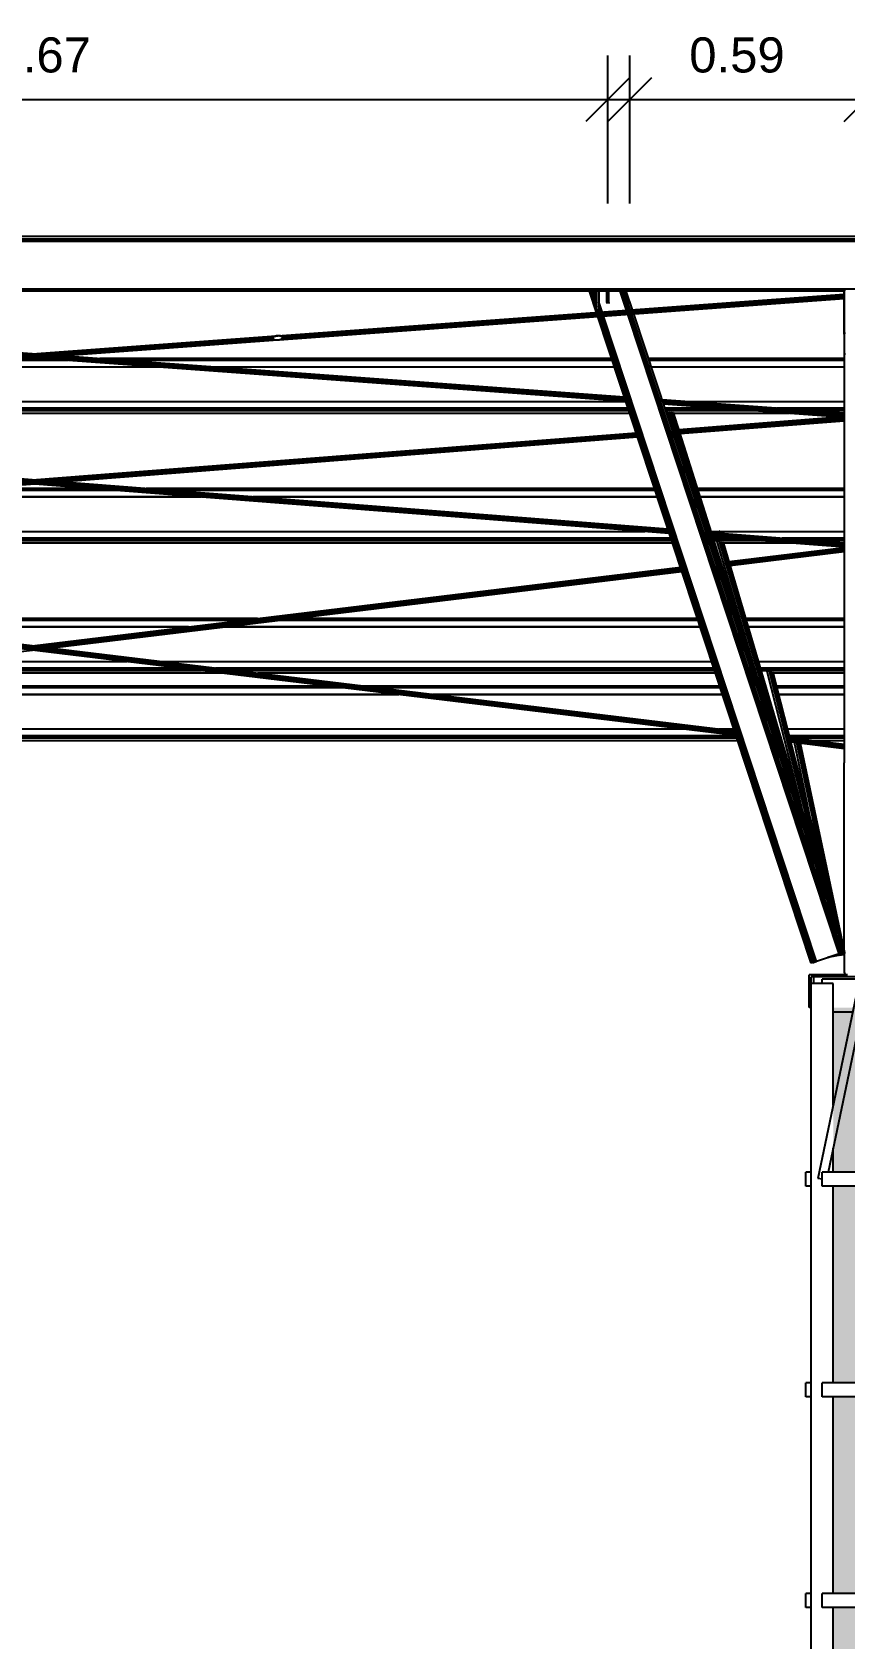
# Model space of a CAD drawing. Header units: millimetres. Extents: x 357 to 945, y 547 to 720.
# Drawn here: x 703.527 to 705.379, y 644.764 to 648.425 of the extents above; entities that cross this region are included whole.
import ezdxf

# ---------------------------------------------------------------- set-up
doc = ezdxf.new("R2010")
doc.units = ezdxf.units.MM
doc.header["$PDMODE"] = 34
doc.layers.add('ANC_COTAS', color=7, linetype='Continuous', lineweight=9)
doc.layers.add('LCL - COTAS', color=30, linetype='Continuous')
doc.layers.add('PLANTA-VIS', color=7, linetype='Continuous')
doc.styles.add('Arial', font='arial.ttf')
doc.dimstyles.new('1-100', dxfattribs={"dimscale": 2, "dimtxt": 0.04, "dimasz": 0.05, "dimexe": 0.05, "dimexo": 0.1, "dimgap": 0.03, "dimtad": 1, "dimzin": 1, "dimdsep": 46, "dimtxsty": 'Arial', "dimblk": 'OBLIQUE', "dimcen": 0, "dimclrd": 256, "dimclre": 256, "dimclrt": 256, "dimadec": 0, "dimazin": 0, "dimtfac": 1, "dimtofl": 0, "dimtmove": 2, "dimatfit": 3, "dimldrblk": 'OBLIQUE', "dimfxl": 0.04, "dimtolj": 1, "dimtzin": 1, "dimarcsym": 0})

# ---------------------------------------------------------------- blocks, each defined once
blk = doc.blocks.new('_OBLIQUE')
at = {"color": 0, "linetype": 'ByBlock', "lineweight": -2}
blk.add_line((-0.5, -0.5), (0.5, 0.5), dxfattribs=at)
blk = doc.blocks.new('*D199')
at = {"layer": 'Defpoints', "color": 0, "transparency": 16777216}
for p in [(704.8886, 648.2721), (702.2156, 647.8351), (704.8886, 647.8351)]:
    blk.add_point(p, dxfattribs=at)
at = {"layer": 'LCL - COTAS', "lineweight": -2, "transparency": 16777216}
for p, q in [((702.2156, 648.0351), (702.2156, 648.3721)), ((704.8886, 648.0351), (704.8886, 648.3721)), ((702.2156, 648.2721), (704.8886, 648.2721))]:
    blk.add_line(p, q, dxfattribs=at)
at = {"layer": 'LCL - COTAS', "lineweight": -2, "transparency": 16777216, "xscale": 0.1, "yscale": 0.1, "zscale": 0.1, "rotation": 180}
blk.add_blockref('_OBLIQUE', (702.2156, 648.2721), dxfattribs=at)
at = {"layer": 'LCL - COTAS', "lineweight": -2, "transparency": 16777216, "xscale": 0.1, "yscale": 0.1, "zscale": 0.1}
blk.add_blockref('_OBLIQUE', (704.8886, 648.2721), dxfattribs=at)
at = {"layer": 'LCL - COTAS', "transparency": 16777216, "insert": (703.5521, 648.3729), "char_height": 0.08, "attachment_point": 5, "style": 'Arial'}
blk.add_mtext('\\A1;2.67', dxfattribs=at)
blk = doc.blocks.new('*D200')
at = {"layer": 'Defpoints', "color": 0, "transparency": 16777216}
for p in [(705.4271, 648.2721), (704.8386, 647.8351), (705.4271, 647.7428)]:
    blk.add_point(p, dxfattribs=at)
at = {"layer": 'LCL - COTAS', "lineweight": -2, "transparency": 16777216}
for p, q in [((704.8386, 648.0351), (704.8386, 648.3721)), ((705.4271, 647.9428), (705.4271, 648.3721)), ((704.8386, 648.2721), (705.4271, 648.2721))]:
    blk.add_line(p, q, dxfattribs=at)
at = {"layer": 'LCL - COTAS', "lineweight": -2, "transparency": 16777216, "xscale": 0.1, "yscale": 0.1, "zscale": 0.1, "rotation": 180}
blk.add_blockref('_OBLIQUE', (704.8386, 648.2721), dxfattribs=at)
at = {"layer": 'LCL - COTAS', "lineweight": -2, "transparency": 16777216, "xscale": 0.1, "yscale": 0.1, "zscale": 0.1}
blk.add_blockref('_OBLIQUE', (705.4271, 648.2721), dxfattribs=at)
at = {"layer": 'LCL - COTAS', "transparency": 16777216, "insert": (705.1328, 648.3729), "char_height": 0.08, "attachment_point": 5, "style": 'Arial'}
blk.add_mtext('\\A1;0.59', dxfattribs=at)
blk = doc.blocks.new('*D197')
at = {"layer": 'Defpoints', "color": 0, "transparency": 16777216}
for p in [(706.0156, 648.2721), (706.0156, 647.8351), (705.4271, 647.7428)]:
    blk.add_point(p, dxfattribs=at)
at = {"layer": 'LCL - COTAS', "lineweight": -2, "transparency": 16777216}
for p, q in [((705.4271, 647.9428), (705.4271, 648.3721)), ((706.0156, 648.0351), (706.0156, 648.3721)), ((705.4271, 648.2721), (706.0156, 648.2721))]:
    blk.add_line(p, q, dxfattribs=at)
at = {"layer": 'LCL - COTAS', "lineweight": -2, "transparency": 16777216, "xscale": 0.1, "yscale": 0.1, "zscale": 0.1, "rotation": 180}
blk.add_blockref('_OBLIQUE', (705.4271, 648.2721), dxfattribs=at)
at = {"layer": 'LCL - COTAS', "lineweight": -2, "transparency": 16777216, "xscale": 0.1, "yscale": 0.1, "zscale": 0.1}
blk.add_blockref('_OBLIQUE', (706.0156, 648.2721), dxfattribs=at)
at = {"layer": 'LCL - COTAS', "transparency": 16777216, "insert": (705.7214, 648.3729), "char_height": 0.08, "attachment_point": 5, "style": 'Arial'}
blk.add_mtext('\\A1;0.59', dxfattribs=at)

msp = doc.modelspace()

# ---------------------------------------------------------------- hatches: boundary and pattern name
at = {"layer": 'ANC_COTAS'}
h = msp.add_hatch(dxfattribs=at)
h.set_pattern_fill('AR-CONC', color=256, scale=0.0005)
h.set_pattern_definition([(50, (19.07947, -11.3066), (0.0910923345, -0.007969543), [0.009525, -0.104775]), (355, (19.07947, -11.3066), (-0.017621711, 0.095528423), [0.00762, -0.083820292]), (100.451445, (19.08706, -11.30726), (0.0734706235, 0.087558876), [0.008095004, -0.089045122]), (46.1842, (19.07947, -11.2812), (0.13553952, -0.021021164), [0.0142875, -0.1571625]), (96.635558, (19.09076, -11.28295), (0.118702067, 0.123713062), [0.012142512, -0.133567804]), (351.184151, (19.07947, -11.2812), (0.118702067, 0.123713062), [0.011429984, -0.125729866]), (21, (19.09217, -11.28755), (0.0758071956, -0.051132599), [0.009525, -0.104775]), (326, (19.09217, -11.28755), (0.030901014, 0.092093983), [0.00762, -0.08382]), (71.451445, (19.09849, -11.29181), (0.10670821, 0.0409613844), [0.008095004, -0.089044969]), (37.5, (19.07947, -11.3066), (0.0015443016, 0.0422775194), [0, -0.082804, 0, -0.08509, 0, -0.0841375]), (7.5, (19.07947, -11.3066), (0.0334098313, 0.0500902874), [0, -0.048514, 0, -0.080899, 0, -0.0320675]), (327.5, (19.051148, -11.3066), (0.0677952976, -0.002864372), [0, -0.03175, 0, -0.09906, 0, -0.131445]), (317.5, (19.03845, -11.3066), (0.0740645907, 0.0127132455), [0, -0.041275, 0, -0.065786, 0, -0.093345])])
h.paths.add_polyline_path([(705.5021, 643.87517), (705.3521, 643.87517), (705.3521, 643.61715), (705.5021, 643.61715)])
h.paths.add_polyline_path([(705.5021, 644.35517), (705.3521, 644.35517), (705.3521, 643.90692), (705.5021, 643.90692)])
h.paths.add_polyline_path([(705.5021, 644.83517), (705.3521, 644.83517), (705.3521, 644.38692), (705.5021, 644.38692)])
h.paths.add_polyline_path([(705.5021, 645.31517), (705.3521, 645.31517), (705.3521, 644.86692), (705.5021, 644.86692)])
h.paths.add_polyline_path([(705.5021, 645.79517), (705.3521, 645.79517), (705.3521, 645.34692), (705.5021, 645.34692)])
h.paths.add_polyline_path([(705.5021, 646.20214), (705.3521, 646.20214), (705.3521, 645.82692), (705.5021, 645.82692)])
h.paths.add_polyline_path([(705.45761, 645.91802), (705.47722, 645.86467), (705.45949, 645.9413), (705.4532, 645.95388)], flags=16)

# ---------------------------------------------------------------- linework, layer by layer
at = {"layer": 'PLANTA-VIS', "extrusion": (0, 1, 0)}
for p, q in [((706.5271, 647.95968), (701.6271, 647.95968)), ((706.5271, 647.95372), (701.6271, 647.95372)), ((706.5271, 647.95306), (701.6271, 647.95306)), ((706.5271, 647.95175), (701.6271, 647.95175)), ((706.5271, 647.94998), (701.6271, 647.94998)), ((706.5271, 647.94803), (701.6271, 647.94803)), ((706.5271, 647.83926), (701.6271, 647.83926)), ((705.38025, 647.83742), (701.67394, 647.83742)), ((705.3784, 647.83598), (701.6758, 647.83598)), ((705.37767, 647.83515), (701.67652, 647.83515)), ((705.37751, 647.83506), (701.67668, 647.83506)), ((704.81239, 647.78671), (704.79644, 647.83506)), ((704.8131, 647.80051), (704.8017, 647.83506)), ((704.8131, 647.80246), (704.80235, 647.83506)), ((704.8131, 647.80798), (704.80417, 647.83506)), ((704.8131, 647.81627), (704.8069, 647.83506)), ((704.8131, 647.82605), (704.81013, 647.83506)), ((704.8131, 647.83506), (704.8131, 647.79139)), ((704.8181, 647.83506), (704.8181, 647.79139)), ((704.8361, 647.80919), (704.8361, 647.83506)), ((704.8411, 647.80919), (704.8411, 647.83506)), ((704.88128, 647.79176), (704.86699, 647.83506)), ((704.88442, 647.79199), (704.87021, 647.83506)), ((704.88709, 647.79219), (704.87295, 647.83506)), ((704.88888, 647.79232), (704.87478, 647.83506)), ((704.8895, 647.79236), (704.87541, 647.83506)), ((704.89464, 647.79274), (704.88068, 647.83506)), ((705.3771, 647.73672), (705.3771, 647.83506)), ((705.37755, 647.73904), (705.37755, 647.8351)), ((704.08566, 647.73346), (705.3771, 647.82809)), ((704.08702, 647.73354), (705.3771, 647.82807)), ((704.08702, 647.72402), (705.3771, 647.81855)), ((704.08837, 647.73355), (705.3771, 647.82798)), ((704.08837, 647.72417), (705.3771, 647.8186)), ((704.08969, 647.73348), (705.3771, 647.82781)), ((704.08969, 647.7244), (705.3771, 647.81873)), ((704.09096, 647.73333), (705.3771, 647.82757)), ((704.09096, 647.72469), (705.3771, 647.81894)), ((704.09215, 647.73311), (705.3771, 647.82727)), ((704.09215, 647.72505), (705.3771, 647.81921)), ((704.09325, 647.73283), (705.3771, 647.8269)), ((704.09325, 647.72547), (705.3771, 647.81955)), ((704.09425, 647.73247), (705.3771, 647.82648)), ((704.09425, 647.72594), (705.3771, 647.81994)), ((704.09512, 647.73206), (705.3771, 647.826)), ((704.09512, 647.72645), (705.3771, 647.82039)), ((704.09585, 647.7316), (705.3771, 647.82549)), ((704.09585, 647.727), (705.3771, 647.82089)), ((704.09643, 647.73109), (705.3771, 647.82494)), ((704.09643, 647.72758), (705.3771, 647.82142)), ((704.09685, 647.73055), (705.3771, 647.82436)), ((704.09685, 647.72817), (705.3771, 647.82199)), ((704.0971, 647.72997), (705.3771, 647.82377)), ((704.0971, 647.72878), (705.3771, 647.82257)), ((704.09719, 647.72938), (705.3771, 647.82317)), ((704.82576, 647.78769), (704.8181, 647.8109)), ((704.82261, 647.78746), (704.8181, 647.80112)), ((704.8411, 647.80919), (704.8361, 647.80919)), ((704.8361, 647.80919), (704.8361, 647.80724)), ((704.8411, 647.80919), (704.8411, 647.80724)), ((704.8181, 647.79139), (704.8131, 647.79139)), ((705.30181, 646.30351), (704.81547, 647.77739)), ((704.81753, 647.78709), (704.81611, 647.79139)), ((704.81816, 647.78714), (704.81676, 647.79139)), ((704.81994, 647.78727), (704.8181, 647.79282)), ((705.30656, 646.30507), (704.82061, 647.77777)), ((705.30714, 646.30526), (704.82123, 647.77782)), ((705.30878, 646.30581), (704.82301, 647.77795)), ((705.31125, 646.30662), (704.82568, 647.77814)), ((705.31416, 646.30758), (704.82884, 647.77837)), ((705.36544, 646.3245), (704.88436, 647.78244)), ((705.36834, 646.32546), (704.8875, 647.78267)), ((705.37081, 646.32627), (704.89017, 647.78287)), ((705.37246, 646.32682), (704.89196, 647.783)), ((705.37303, 646.32701), (704.89258, 647.78304)), ((705.37778, 646.32857), (704.89772, 647.78342)), ((702.17492, 647.58402), (704.0843, 647.72393)), ((703.5271, 647.69253), (702.96855, 647.73346)), ((703.5271, 647.69248), (702.96991, 647.73331)), ((704.87927, 647.58402), (702.96991, 647.72393)), ((703.5271, 647.69235), (702.97123, 647.73308)), ((703.5271, 647.68327), (702.97123, 647.724)), ((703.5271, 647.69214), (702.97249, 647.73278)), ((703.5271, 647.68351), (702.97249, 647.72415)), ((703.5271, 647.69187), (702.97369, 647.73242)), ((703.5271, 647.68381), (702.97369, 647.72436)), ((703.5271, 647.69154), (702.97479, 647.73201)), ((703.5271, 647.68418), (702.97479, 647.72465)), ((703.5271, 647.69114), (702.97578, 647.73154)), ((703.5271, 647.6846), (702.97578, 647.725)), ((703.5271, 647.69069), (702.97665, 647.73102)), ((703.5271, 647.68508), (702.97665, 647.72541)), ((703.5271, 647.69019), (702.97738, 647.73048)), ((703.5271, 647.68559), (702.97738, 647.72588)), ((703.5271, 647.68966), (702.97796, 647.7299)), ((703.5271, 647.68615), (702.97796, 647.72638)), ((703.5271, 647.6891), (702.97838, 647.7293)), ((703.5271, 647.68672), (702.97838, 647.72693)), ((703.5271, 647.68851), (702.97864, 647.7287)), ((703.5271, 647.68731), (702.97864, 647.7275)), ((703.5271, 647.68791), (702.97872, 647.7281)), ((703.5271, 647.69253), (704.08566, 647.73346)), ((703.5271, 647.69248), (704.0843, 647.73331)), ((703.5271, 647.69235), (704.08298, 647.73308)), ((703.5271, 647.69214), (704.08172, 647.73278)), ((703.5271, 647.69187), (704.08052, 647.73242)), ((703.5271, 647.69154), (704.07942, 647.73201)), ((703.5271, 647.69114), (704.07843, 647.73154)), ((703.5271, 647.69069), (704.07756, 647.73102)), ((703.5271, 647.69019), (704.07683, 647.73048)), ((703.5271, 647.68966), (704.07625, 647.7299)), ((703.5271, 647.6891), (704.07583, 647.7293)), ((703.5271, 647.68851), (704.07557, 647.7287)), ((703.5271, 647.68791), (704.07549, 647.7281)), ((703.5271, 647.68731), (704.07557, 647.7275)), ((703.5271, 647.68672), (704.07583, 647.72693)), ((703.5271, 647.68615), (704.07625, 647.72638)), ((703.5271, 647.68559), (704.07683, 647.72588)), ((703.5271, 647.68508), (704.07756, 647.72541)), ((703.5271, 647.6846), (704.07843, 647.725)), ((703.5271, 647.68418), (704.07942, 647.72465)), ((703.5271, 647.68381), (704.08052, 647.72436)), ((703.5271, 647.68351), (704.08172, 647.72415)), ((703.5271, 647.68327), (704.08298, 647.724)), ((703.52783, 647.68306), (704.08566, 647.72393)), ((703.52918, 647.68314), (704.08702, 647.72402)), ((704.07557, 647.7287), (704.07549, 647.7281)), ((704.07549, 647.7281), (704.07557, 647.7275)), ((704.07583, 647.7293), (704.07557, 647.7287)), ((704.07557, 647.7275), (704.07583, 647.72693)), ((704.07625, 647.7299), (704.07583, 647.7293)), ((704.07583, 647.72693), (704.07625, 647.72638)), ((704.07683, 647.73048), (704.07625, 647.7299)), ((704.07625, 647.72638), (704.07683, 647.72588)), ((704.07756, 647.73102), (704.07683, 647.73048)), ((704.07683, 647.72588), (704.07756, 647.72541)), ((704.07843, 647.73154), (704.07756, 647.73102)), ((704.07756, 647.72541), (704.07843, 647.725)), ((704.07942, 647.73201), (704.07843, 647.73154)), ((704.07843, 647.725), (704.07942, 647.72465)), ((704.08052, 647.73242), (704.07942, 647.73201)), ((704.07942, 647.72465), (704.08052, 647.72436)), ((704.08172, 647.73278), (704.08052, 647.73242)), ((704.08052, 647.72436), (704.08172, 647.72415)), ((704.08298, 647.73308), (704.08172, 647.73278)), ((704.08172, 647.72415), (704.08298, 647.724)), ((704.0843, 647.73331), (704.08298, 647.73308)), ((704.08298, 647.724), (704.0843, 647.72393)), ((704.08566, 647.73346), (704.0843, 647.73331)), ((704.0843, 647.72393), (704.08566, 647.72393)), ((704.08702, 647.73354), (704.08566, 647.73346)), ((704.08566, 647.72393), (704.08702, 647.72402)), ((704.08837, 647.73355), (704.08702, 647.73354)), ((704.08702, 647.72402), (704.08837, 647.72417)), ((704.08969, 647.73348), (704.08837, 647.73355)), ((704.08837, 647.72417), (704.08969, 647.7244)), ((704.09096, 647.73333), (704.08969, 647.73348)), ((704.08969, 647.7244), (704.09096, 647.72469)), ((704.09215, 647.73311), (704.09096, 647.73333)), ((704.09096, 647.72469), (704.09215, 647.72505)), ((704.09325, 647.73283), (704.09215, 647.73311)), ((704.09215, 647.72505), (704.09325, 647.72547)), ((704.09425, 647.73247), (704.09325, 647.73283)), ((704.09325, 647.72547), (704.09425, 647.72594)), ((704.09512, 647.73206), (704.09425, 647.73247)), ((704.09425, 647.72594), (704.09512, 647.72645)), ((704.09585, 647.7316), (704.09512, 647.73206)), ((704.09512, 647.72645), (704.09585, 647.727)), ((704.09643, 647.73109), (704.09585, 647.7316)), ((704.09585, 647.727), (704.09643, 647.72758)), ((704.09685, 647.73055), (704.09643, 647.73109)), ((704.09643, 647.72758), (704.09685, 647.72817)), ((704.0971, 647.72997), (704.09685, 647.73055)), ((704.09685, 647.72817), (704.0971, 647.72878)), ((704.09719, 647.72938), (704.0971, 647.72997)), ((704.0971, 647.72878), (704.09719, 647.72938)), ((705.37755, 647.73904), (705.3771, 647.73672)), ((705.3771, 647.73672), (705.3771, 647.69222)), ((705.37885, 647.74101), (705.37755, 647.73904)), ((704.87745, 647.58956), (703.56479, 647.68575)), ((704.87725, 647.59016), (703.56878, 647.68604)), ((704.87706, 647.59074), (703.57263, 647.68632)), ((704.87688, 647.59129), (703.57628, 647.68659)), ((704.87671, 647.5918), (703.57966, 647.68684)), ((704.87656, 647.59226), (703.58273, 647.68706)), ((704.87642, 647.59266), (703.58543, 647.68726)), ((704.87631, 647.59301), (703.58773, 647.68743)), ((704.87622, 647.59329), (703.58959, 647.68757)), ((704.87615, 647.59349), (703.59097, 647.68767)), ((704.8761, 647.59363), (703.59186, 647.68773)), ((704.87608, 647.59368), (703.59224, 647.68776)), ((705.3771, 647.69222), (705.3801, 647.69222)), ((705.3771, 647.69222), (705.3771, 646.75994)), ((702.17488, 647.5839), (703.5271, 647.68299)), ((702.17489, 647.58392), (703.5271, 647.68301)), ((703.8159, 647.66183), (703.23831, 647.66183)), ((703.81085, 647.6622), (703.24336, 647.6622)), ((703.60846, 647.67703), (703.44575, 647.67703)), ((703.58335, 647.67887), (703.47086, 647.67887)), ((703.5637, 647.68031), (703.49051, 647.68031)), ((703.55237, 647.68114), (703.50184, 647.68114)), ((703.55114, 647.68123), (703.50306, 647.68123)), ((704.87931, 647.58392), (703.5271, 647.68301)), ((704.87931, 647.5839), (703.5271, 647.68299)), ((704.87922, 647.58419), (703.529, 647.68313)), ((704.87914, 647.58443), (703.53065, 647.68325)), ((704.87903, 647.58475), (703.53274, 647.6834)), ((704.87891, 647.58513), (703.53525, 647.68358)), ((704.87877, 647.58556), (703.53814, 647.6838)), ((704.87861, 647.58605), (703.54138, 647.68403)), ((704.87843, 647.58657), (703.5449, 647.68429)), ((704.87824, 647.58714), (703.54866, 647.68457)), ((704.87805, 647.58773), (703.55259, 647.68485)), ((704.87785, 647.58834), (703.55663, 647.68515)), ((704.87765, 647.58895), (703.56072, 647.68545)), ((704.8472, 647.68123), (703.68142, 647.68123)), ((704.84723, 647.68114), (703.68265, 647.68114)), ((704.8475, 647.68031), (703.69397, 647.68031)), ((704.84798, 647.67887), (703.71363, 647.67887)), ((704.84858, 647.67703), (703.73874, 647.67703)), ((704.85348, 647.6622), (703.94112, 647.6622)), ((704.8536, 647.66183), (703.94617, 647.66183)), ((705.3771, 647.68123), (704.93144, 647.68123)), ((705.3771, 647.68114), (704.93147, 647.68114)), ((705.3771, 647.68031), (704.93174, 647.68031)), ((705.3771, 647.67887), (704.93222, 647.67887)), ((705.3771, 647.67703), (704.93282, 647.67703)), ((705.3771, 647.6622), (704.93772, 647.6622)), ((705.3771, 647.66183), (704.93784, 647.66183)), ((704.87958, 647.58309), (702.17461, 647.58309)), ((705.3771, 647.55697), (704.96241, 647.58736)), ((705.3771, 647.55692), (704.96243, 647.5873)), ((705.3771, 647.55679), (704.96247, 647.58717)), ((705.3771, 647.55658), (704.96254, 647.58696)), ((705.3771, 647.55631), (704.96263, 647.58668)), ((705.3771, 647.55597), (704.96275, 647.58634)), ((705.3771, 647.55558), (704.96288, 647.58593)), ((705.3771, 647.55513), (704.96303, 647.58547)), ((705.3771, 647.55463), (704.9632, 647.58496)), ((705.3771, 647.5541), (704.96338, 647.58441)), ((705.3771, 647.55353), (704.96357, 647.58384)), ((705.3771, 647.55295), (704.96377, 647.58324)), ((705.3771, 647.55235), (704.96397, 647.58263)), ((705.3771, 647.55175), (704.96418, 647.58201)), ((705.3771, 647.55116), (704.96438, 647.5814)), ((705.3771, 647.55058), (704.96457, 647.58081)), ((705.3771, 647.55003), (704.96476, 647.58025)), ((705.3771, 647.54952), (704.96493, 647.57972)), ((705.3771, 647.54904), (704.96509, 647.57923)), ((705.3771, 647.54862), (704.96524, 647.5788)), ((705.3771, 647.54825), (704.96536, 647.57842)), ((705.3771, 647.54795), (704.96546, 647.57811)), ((705.3771, 647.54771), (704.96554, 647.57786)), ((705.3771, 647.54754), (704.9656, 647.57769)), ((705.3771, 647.54745), (704.96563, 647.5776)), ((705.3771, 647.54743), (704.96564, 647.57758)), ((705.3771, 647.58309), (705.02074, 647.58309)), ((704.88832, 647.55661), (702.16588, 647.55661)), ((704.88635, 647.56257), (702.16784, 647.56257)), ((704.88614, 647.56323), (702.16806, 647.56323)), ((704.8857, 647.56455), (702.1685, 647.56455)), ((704.88512, 647.56631), (702.16908, 647.56631)), ((704.88448, 647.56826), (702.16972, 647.56826)), ((705.09285, 647.56826), (704.96872, 647.56826)), ((705.11946, 647.56631), (704.96936, 647.56631)), ((705.14348, 647.56455), (704.96994, 647.56455)), ((705.16149, 647.56323), (704.97037, 647.56323)), ((705.1705, 647.56257), (704.97059, 647.56257)), ((705.03806, 647.35811), (704.97394, 647.56055)), ((705.16807, 646.96411), (704.9792, 647.5604)), ((705.27839, 646.62977), (704.98376, 647.55997)), ((705.35217, 646.4062), (704.98692, 647.55934)), ((705.37793, 646.32812), (704.98819, 647.55859)), ((705.25184, 647.55661), (704.98882, 647.55661)), ((705.0004, 647.52004), (705.36397, 647.54839)), ((705.00042, 647.51999), (705.36433, 647.54836)), ((705.00046, 647.51987), (705.36517, 647.5483)), ((705.00052, 647.51967), (705.3665, 647.5482)), ((705.0006, 647.51941), (705.36829, 647.54807)), ((705.00071, 647.51908), (705.3705, 647.54791)), ((705.00083, 647.5187), (705.37311, 647.54772)), ((705.00097, 647.51826), (705.37608, 647.5475)), ((705.00112, 647.51778), (705.3771, 647.54709)), ((705.00129, 647.51725), (705.3771, 647.54655)), ((705.00146, 647.5167), (705.3771, 647.54599)), ((705.00164, 647.51613), (705.3771, 647.54541)), ((705.00182, 647.51555), (705.3771, 647.54481)), ((705.00201, 647.51497), (705.3771, 647.54421)), ((705.00219, 647.51439), (705.3771, 647.54362)), ((705.00237, 647.51382), (705.3771, 647.54304)), ((705.00254, 647.51329), (705.3771, 647.54249)), ((705.0027, 647.51278), (705.3771, 647.54197)), ((705.00285, 647.51232), (705.3771, 647.54149)), ((705.00298, 647.5119), (705.3771, 647.54107)), ((705.0031, 647.51154), (705.3771, 647.5407)), ((705.00319, 647.51124), (705.3771, 647.54039)), ((705.00326, 647.51101), (705.3771, 647.54015)), ((705.00332, 647.51084), (705.3771, 647.53998)), ((705.00335, 647.51075), (705.3771, 647.53988)), ((705.00335, 647.51072), (705.3771, 647.53986)), ((705.3771, 647.56826), (705.22312, 647.56826)), ((705.3771, 647.56631), (705.24973, 647.56631)), ((705.3771, 647.56455), (705.27375, 647.56455)), ((705.3771, 647.56323), (705.29177, 647.56323)), ((705.3771, 647.56257), (705.30077, 647.56257)), ((702.07545, 647.28258), (704.90593, 647.50325)), ((704.97874, 647.28258), (702.14827, 647.50325)), ((703.5271, 647.39592), (702.14832, 647.50341)), ((703.5271, 647.39616), (702.1484, 647.50365)), ((703.5271, 647.39647), (702.1485, 647.50395)), ((703.5271, 647.39684), (702.14862, 647.50431)), ((703.5271, 647.39727), (702.14876, 647.50472)), ((703.5271, 647.39774), (702.14891, 647.50519)), ((703.5271, 647.39826), (702.14908, 647.50569)), ((703.5271, 647.39881), (702.14925, 647.50623)), ((703.5271, 647.39939), (702.14944, 647.50679)), ((703.5271, 647.39998), (702.14963, 647.50737)), ((703.5271, 647.40058), (702.14982, 647.50796)), ((703.5271, 647.40118), (702.15001, 647.50854)), ((703.5271, 647.40176), (702.1502, 647.50911)), ((703.5271, 647.40233), (702.15038, 647.50966)), ((703.5271, 647.40286), (702.15056, 647.51018)), ((703.5271, 647.40335), (702.15071, 647.51066)), ((703.5271, 647.4038), (702.15086, 647.5111)), ((703.5271, 647.4042), (702.15099, 647.51148)), ((703.5271, 647.40453), (702.15109, 647.51181)), ((703.5271, 647.4048), (702.15118, 647.51207)), ((703.5271, 647.405), (702.15124, 647.51227)), ((703.5271, 647.40513), (702.15129, 647.51239)), ((703.5271, 647.40519), (702.1513, 647.51244)), ((703.5271, 647.40519), (704.90289, 647.51244)), ((703.5271, 647.40513), (704.90291, 647.51239)), ((703.5271, 647.405), (704.90295, 647.51227)), ((703.5271, 647.4048), (704.90302, 647.51207)), ((703.5271, 647.40453), (704.9031, 647.51181)), ((703.5271, 647.4042), (704.90321, 647.51148)), ((703.5271, 647.4038), (704.90334, 647.51109)), ((703.5271, 647.40335), (704.90348, 647.51066)), ((703.5271, 647.40286), (704.90364, 647.51018)), ((703.5271, 647.40233), (704.90381, 647.50966)), ((703.5271, 647.40176), (704.90399, 647.50911)), ((703.5271, 647.40118), (704.90418, 647.50854)), ((703.5271, 647.40058), (704.90437, 647.50795)), ((703.5271, 647.39998), (704.90457, 647.50737)), ((703.5271, 647.39939), (704.90476, 647.50679)), ((703.5271, 647.39881), (704.90494, 647.50623)), ((703.5271, 647.39826), (704.90512, 647.50569)), ((703.5271, 647.39774), (704.90529, 647.50519)), ((703.5271, 647.39727), (704.90544, 647.50472)), ((703.5271, 647.39684), (704.90558, 647.50431)), ((703.5271, 647.39647), (704.9057, 647.50395)), ((703.5271, 647.39616), (704.9058, 647.50365)), ((703.5271, 647.39592), (704.90587, 647.50341)), ((703.52778, 647.39571), (704.90596, 647.50315)), ((703.52907, 647.39579), (704.90597, 647.50313)), ((702.07541, 647.28246), (703.5271, 647.39564)), ((702.07542, 647.28248), (703.5271, 647.39566)), ((704.97877, 647.28248), (703.5271, 647.39566)), ((704.97878, 647.28246), (703.5271, 647.39564)), ((704.97868, 647.28276), (703.52893, 647.39578)), ((704.9786, 647.283), (703.53049, 647.3959)), ((704.9785, 647.28332), (703.53247, 647.39605)), ((704.97837, 647.2837), (703.53484, 647.39624)), ((704.97823, 647.28414), (703.53757, 647.39645)), ((704.97807, 647.28463), (703.54062, 647.39669)), ((704.97789, 647.28516), (703.54394, 647.39695)), ((704.9777, 647.28572), (703.54748, 647.39722)), ((704.97751, 647.28631), (703.55118, 647.39751)), ((704.97731, 647.28692), (703.55498, 647.39781)), ((704.97711, 647.28754), (703.55883, 647.39811)), ((704.9769, 647.28815), (703.56266, 647.39841)), ((704.97671, 647.28875), (703.56641, 647.3987)), ((704.97651, 647.28933), (703.57002, 647.39898)), ((704.97633, 647.28988), (703.57344, 647.39925)), ((704.97617, 647.29039), (703.57662, 647.3995)), ((704.97601, 647.29085), (703.57949, 647.39972)), ((704.97588, 647.29125), (703.58202, 647.39992)), ((704.97577, 647.29159), (703.58417, 647.40008)), ((704.97568, 647.29187), (703.5859, 647.40022)), ((704.97561, 647.29208), (703.58719, 647.40032)), ((704.97556, 647.29221), (703.58801, 647.40038)), ((704.97555, 647.29226), (703.58836, 647.40041)), ((703.91268, 647.36558), (703.14153, 647.36558)), ((703.90794, 647.36595), (703.14627, 647.36595)), ((703.71771, 647.38078), (703.3365, 647.38078)), ((703.69411, 647.38262), (703.3601, 647.38262)), ((703.67564, 647.38406), (703.37857, 647.38406)), ((703.66499, 647.38489), (703.38922, 647.38489)), ((703.66384, 647.38498), (703.39037, 647.38498)), ((704.94495, 647.38498), (703.78634, 647.38498)), ((704.94498, 647.38489), (703.7875, 647.38489)), ((704.94526, 647.38406), (703.79814, 647.38406)), ((704.94573, 647.38262), (703.81661, 647.38262)), ((704.94634, 647.38078), (703.84021, 647.38078)), ((704.95123, 647.36595), (704.03044, 647.36595)), ((704.95136, 647.36558), (704.03519, 647.36558)), ((705.3771, 647.38498), (705.04318, 647.38498)), ((705.3771, 647.38489), (705.04321, 647.38489)), ((705.3771, 647.38406), (705.04347, 647.38406)), ((705.3771, 647.38262), (705.04393, 647.38262)), ((705.3771, 647.38078), (705.04451, 647.38078)), ((705.3771, 647.36595), (705.04921, 647.36595)), ((705.3771, 647.36558), (705.04933, 647.36558)), ((704.92268, 647.28684), (702.13153, 647.28684)), ((705.3771, 647.28684), (705.07427, 647.28684)), ((705.3771, 647.26096), (705.075, 647.28451)), ((705.3771, 647.2609), (705.07502, 647.28446)), ((705.3771, 647.26078), (705.07506, 647.28432)), ((705.3771, 647.26058), (705.07513, 647.28412)), ((705.3771, 647.26031), (705.07522, 647.28384)), ((705.3771, 647.25997), (705.07533, 647.2835)), ((705.3771, 647.25958), (705.07545, 647.28309)), ((705.08823, 647.28684), (705.09061, 647.28754)), ((705.08948, 647.2872), (705.09331, 647.28834)), ((705.09061, 647.28754), (705.09331, 647.28834)), ((705.09082, 647.28684), (705.09061, 647.28754)), ((705.09331, 647.28834), (705.09426, 647.28862)), ((705.09376, 647.28684), (705.09331, 647.28834)), ((705.09479, 647.28684), (705.09426, 647.28862)), ((704.98608, 647.26036), (702.06812, 647.26036)), ((704.98411, 647.26632), (702.07009, 647.26632)), ((704.98389, 647.26698), (702.0703, 647.26698)), ((704.98346, 647.2683), (702.07074, 647.2683)), ((704.98287, 647.27006), (702.07132, 647.27006)), ((704.98223, 647.27201), (702.07196, 647.27201)), ((705.3771, 647.25913), (705.0756, 647.28263)), ((705.3771, 647.25863), (705.07576, 647.28213)), ((705.3771, 647.2581), (705.07593, 647.28158)), ((705.3771, 647.25754), (705.07612, 647.281)), ((705.3771, 647.25695), (705.07631, 647.2804)), ((705.3771, 647.25635), (705.0765, 647.27979)), ((705.3771, 647.25576), (705.07669, 647.27918)), ((705.3771, 647.25516), (705.07689, 647.27857)), ((705.3771, 647.25459), (705.07707, 647.27798)), ((705.3771, 647.25403), (705.07725, 647.27741)), ((705.3771, 647.25352), (705.07742, 647.27688)), ((705.3771, 647.25304), (705.07758, 647.27639)), ((705.3771, 647.25261), (705.07771, 647.27595)), ((705.3771, 647.25224), (705.07783, 647.27558)), ((705.3771, 647.25194), (705.07793, 647.27526)), ((705.3771, 647.2517), (705.07801, 647.27501)), ((705.3771, 647.25153), (705.07807, 647.27484)), ((705.3771, 647.25143), (705.0781, 647.27474)), ((705.3771, 647.25141), (705.07811, 647.27472)), ((705.1129, 647.27201), (705.07897, 647.27201)), ((705.13792, 647.27006), (705.07958, 647.27006)), ((705.16049, 647.2683), (705.08014, 647.2683)), ((705.17742, 647.26698), (705.08056, 647.26698)), ((705.18589, 647.26632), (705.08077, 647.26632)), ((705.17736, 646.96137), (705.08789, 647.2643)), ((705.25414, 646.71895), (705.09312, 647.26415)), ((705.3193, 646.51323), (705.09765, 647.26372)), ((705.36277, 646.37599), (705.10077, 647.26309)), ((705.37816, 646.32737), (705.10202, 647.26234)), ((705.26234, 647.26036), (705.10261, 647.26036)), ((705.11477, 647.21917), (705.3771, 647.25101)), ((705.11478, 647.21914), (705.3771, 647.25098)), ((705.11481, 647.21904), (705.3771, 647.25088)), ((705.11486, 647.21887), (705.3771, 647.2507)), ((705.11493, 647.21863), (705.3771, 647.25045)), ((705.11502, 647.21832), (705.3771, 647.25013)), ((705.11513, 647.21796), (705.3771, 647.24976)), ((705.11526, 647.21754), (705.3771, 647.24932)), ((705.11539, 647.21707), (705.3771, 647.24884)), ((705.11554, 647.21657), (705.3771, 647.24832)), ((705.1157, 647.21603), (705.3771, 647.24776)), ((705.11587, 647.21547), (705.3771, 647.24718)), ((705.11604, 647.21489), (705.3771, 647.24658)), ((705.3771, 647.27201), (705.23541, 647.27201)), ((705.3771, 647.27006), (705.26042, 647.27006)), ((705.3771, 647.2683), (705.283, 647.2683)), ((705.3771, 647.26698), (705.29993, 647.26698)), ((705.3771, 647.26632), (705.30839, 647.26632)), ((705.11621, 647.21431), (705.3771, 647.24598)), ((705.11638, 647.21373), (705.3771, 647.24538)), ((705.11655, 647.21317), (705.3771, 647.24479)), ((705.11671, 647.21262), (705.3771, 647.24423)), ((705.11686, 647.21211), (705.3771, 647.2437)), ((705.117, 647.21163), (705.3771, 647.24321)), ((705.11713, 647.21121), (705.3771, 647.24276)), ((705.11724, 647.21083), (705.3771, 647.24237)), ((705.11733, 647.21051), (705.3771, 647.24204)), ((705.11741, 647.21026), (705.3771, 647.24178)), ((705.11746, 647.21007), (705.3771, 647.24159)), ((705.1175, 647.20995), (705.3771, 647.24146)), ((705.11751, 647.20991), (705.3771, 647.24142)), ((701.92356, 646.82227), (705.00713, 647.19656)), ((705.13063, 646.82227), (702.04707, 647.19656)), ((703.5271, 647.01703), (702.04711, 647.19667)), ((703.5271, 647.01722), (702.04717, 647.19686)), ((703.5271, 647.01749), (702.04725, 647.19711)), ((703.5271, 647.01782), (702.04736, 647.19743)), ((703.5271, 647.01821), (702.04748, 647.19781)), ((703.5271, 647.01865), (702.04762, 647.19823)), ((703.5271, 647.01914), (702.04778, 647.19871)), ((703.5271, 647.01967), (702.04795, 647.19922)), ((703.5271, 647.02024), (702.04812, 647.19976)), ((703.5271, 647.02082), (702.04831, 647.20032)), ((703.5271, 647.02142), (702.0485, 647.2009)), ((703.5271, 647.02202), (702.04869, 647.20148)), ((703.5271, 647.02262), (702.04888, 647.20205)), ((703.5271, 647.0232), (702.04907, 647.20261)), ((703.5271, 647.02376), (702.04924, 647.20314)), ((703.5271, 647.02428), (702.04941, 647.20365)), ((703.5271, 647.02477), (702.04956, 647.20411)), ((703.5271, 647.0252), (702.0497, 647.20453)), ((703.5271, 647.02558), (702.04982, 647.20489)), ((703.5271, 647.02589), (702.04992, 647.2052)), ((703.5271, 647.02614), (702.05, 647.20544)), ((703.5271, 647.02632), (702.05006, 647.20561)), ((703.5271, 647.02643), (702.05009, 647.20571)), ((703.5271, 647.02646), (702.0501, 647.20574)), ((703.5271, 647.02646), (705.0041, 647.20574)), ((703.5271, 647.02643), (705.00411, 647.20571)), ((703.5271, 647.02632), (705.00414, 647.20561)), ((703.5271, 647.02614), (705.0042, 647.20544)), ((703.5271, 647.02589), (705.00428, 647.2052)), ((703.5271, 647.02558), (705.00438, 647.20489)), ((703.5271, 647.0252), (705.0045, 647.20453)), ((703.5271, 647.02477), (705.00463, 647.20411)), ((703.5271, 647.02428), (705.00479, 647.20365)), ((703.5271, 647.02376), (705.00495, 647.20314)), ((703.5271, 647.0232), (705.00513, 647.20261)), ((703.5271, 647.02262), (705.00532, 647.20205)), ((703.5271, 647.02202), (705.0055, 647.20147)), ((703.5271, 647.02142), (705.0057, 647.2009)), ((703.5271, 647.02082), (705.00589, 647.20032)), ((703.5271, 647.02024), (705.00607, 647.19976)), ((703.5271, 647.01967), (705.00625, 647.19922)), ((703.5271, 647.01914), (705.00642, 647.1987)), ((703.5271, 647.01865), (705.00657, 647.19823)), ((703.5271, 647.01821), (705.00672, 647.1978)), ((703.5271, 647.01782), (705.00684, 647.19743)), ((703.5271, 647.01749), (705.00694, 647.19711)), ((703.5271, 647.01722), (705.00703, 647.19686)), ((703.5271, 647.01703), (705.00709, 647.19667)), ((703.52841, 647.01702), (705.00714, 647.19651)), ((704.0401, 647.08873), (703.01411, 647.08873)), ((704.03936, 647.08864), (703.01485, 647.08864)), ((704.03252, 647.08781), (703.02169, 647.08781)), ((704.02066, 647.08637), (703.03355, 647.08637)), ((704.0055, 647.08453), (703.04871, 647.08453)), ((703.88332, 647.0697), (703.17089, 647.0697)), ((703.88027, 647.06933), (703.17394, 647.06933)), ((705.04911, 647.06933), (703.95931, 647.06933)), ((705.04899, 647.0697), (703.96236, 647.0697)), ((705.0441, 647.08453), (704.08454, 647.08453)), ((705.04349, 647.08637), (704.0997, 647.08637)), ((705.04301, 647.08781), (704.11156, 647.08781)), ((705.04274, 647.08864), (704.1184, 647.08864)), ((705.04271, 647.08873), (704.11914, 647.08873)), ((705.3771, 647.08873), (705.1533, 647.08873)), ((705.3771, 647.08864), (705.15333, 647.08864)), ((705.3771, 647.08781), (705.15357, 647.08781)), ((705.3771, 647.08637), (705.154, 647.08637)), ((705.3771, 647.08453), (705.15454, 647.08453)), ((705.3771, 647.0697), (705.15892, 647.0697)), ((705.3771, 647.06933), (705.15903, 647.06933)), ((701.92355, 646.82222), (703.5271, 647.01686)), ((703.7436, 646.99059), (703.31061, 646.99059)), ((705.13065, 646.82222), (703.5271, 647.01686)), ((705.13059, 646.8224), (703.52762, 647.01697)), ((705.13053, 646.8226), (703.52859, 647.01704)), ((705.13043, 646.82287), (703.52967, 647.01718)), ((705.13032, 646.82322), (703.53103, 647.01734)), ((705.13019, 646.82362), (703.53264, 647.01753)), ((705.13003, 646.82408), (703.53447, 647.01776)), ((705.12987, 646.8246), (703.53649, 647.018)), ((705.12968, 646.82515), (703.53868, 647.01827)), ((705.12949, 646.82574), (703.541, 647.01855)), ((705.12929, 646.82635), (703.54342, 647.01884)), ((705.12908, 646.82697), (703.54588, 647.01914)), ((705.12887, 646.8276), (703.54836, 647.01944)), ((705.12867, 646.82822), (703.55082, 647.01974)), ((705.12847, 646.82883), (703.55322, 647.02003)), ((705.12828, 646.82941), (703.55551, 647.02031)), ((705.1281, 646.82995), (703.55767, 647.02057)), ((705.12793, 646.83046), (703.55966, 647.02081)), ((705.12778, 646.83091), (703.56145, 647.02103)), ((705.12765, 646.8313), (703.563, 647.02122)), ((705.12754, 646.83163), (703.56431, 647.02138)), ((705.12746, 646.83189), (703.56533, 647.0215)), ((705.1274, 646.83208), (703.56607, 647.02159)), ((705.12736, 646.83219), (703.5665, 647.02165)), ((705.12735, 646.83222), (703.56663, 647.02166)), ((705.07509, 646.99059), (703.82264, 646.99059)), ((705.3771, 646.99059), (705.18228, 646.99059)), ((705.20775, 646.99059), (705.2081, 646.99068)), ((705.20775, 646.99059), (705.2081, 646.99068)), ((705.2081, 646.99068), (705.20906, 646.99092)), ((705.20813, 646.99059), (705.2081, 646.99068)), ((705.20915, 646.99059), (705.20906, 646.99092)), ((703.96175, 646.96411), (703.09246, 646.96411)), ((703.91265, 646.97007), (703.14156, 646.97007)), ((703.90721, 646.97073), (703.147, 646.97073)), ((703.89634, 646.97205), (703.15787, 646.97205)), ((703.88184, 646.97381), (703.17237, 646.97381)), ((703.86577, 646.97576), (703.18844, 646.97576)), ((705.07999, 646.97576), (703.94481, 646.97576)), ((705.08063, 646.97381), (703.96088, 646.97381)), ((705.08121, 646.97205), (703.97538, 646.97205)), ((705.08165, 646.97073), (703.98625, 646.97073)), ((705.08186, 646.97007), (703.99169, 646.97007)), ((705.08383, 646.96411), (704.04079, 646.96411)), ((705.3771, 646.97576), (705.18666, 646.97576)), ((705.3771, 646.97381), (705.18724, 646.97381)), ((705.3771, 646.97205), (705.18776, 646.97205)), ((705.3771, 646.97073), (705.18815, 646.97073)), ((705.3771, 646.97007), (705.18834, 646.97007)), ((705.28043, 646.65828), (705.20147, 646.96805)), ((705.31791, 646.53139), (705.20665, 646.9679)), ((705.3497, 646.42374), (705.21111, 646.96747)), ((705.37093, 646.35185), (705.21418, 646.96684)), ((705.37825, 646.32715), (705.21539, 646.96609)), ((705.3771, 646.96411), (705.2159, 646.96411)), ((704.23741, 646.93065), (702.8168, 646.93065)), ((704.22233, 646.93248), (702.83188, 646.93248)), ((704.21039, 646.93393), (702.84382, 646.93393)), ((704.20355, 646.93476), (702.85066, 646.93476)), ((704.20281, 646.93485), (702.8514, 646.93485)), ((705.09349, 646.93485), (704.28185, 646.93485)), ((705.09352, 646.93476), (704.28259, 646.93476)), ((705.09379, 646.93393), (704.28943, 646.93393)), ((705.09427, 646.93248), (704.30137, 646.93248)), ((705.09487, 646.93065), (704.31645, 646.93065)), ((705.3771, 646.93485), (705.22335, 646.93485)), ((705.3771, 646.93476), (705.22338, 646.93476)), ((705.3771, 646.93393), (705.22359, 646.93393)), ((705.3771, 646.93248), (705.22396, 646.93248)), ((705.3771, 646.93065), (705.22442, 646.93065)), ((704.36272, 646.91544), (702.69149, 646.91544)), ((704.35967, 646.91581), (702.69454, 646.91581)), ((705.09977, 646.91581), (704.43871, 646.91581)), ((705.09989, 646.91544), (704.44176, 646.91544)), ((705.3771, 646.91581), (705.22821, 646.91581)), ((705.3771, 646.91544), (705.2283, 646.91544)), ((705.1346, 646.81025), (701.91959, 646.81025)), ((705.13264, 646.81618), (701.92155, 646.81618)), ((705.13243, 646.81684), (701.92177, 646.81684)), ((705.13199, 646.81815), (701.9222, 646.81815)), ((705.13141, 646.81992), (701.92279, 646.81992)), ((705.13077, 646.82186), (701.92343, 646.82186)), ((705.01142, 646.8367), (702.04279, 646.8367)), ((705.12587, 646.8367), (705.09046, 646.8367)), ((705.3771, 646.8367), (705.24837, 646.8367)), ((705.3771, 646.82186), (705.25215, 646.82186)), ((705.3771, 646.81992), (705.25265, 646.81992)), ((705.3771, 646.81815), (705.2531, 646.81815)), ((705.3771, 646.8019), (705.25341, 646.81692)), ((705.3771, 646.80187), (705.25342, 646.81688)), ((705.3771, 646.80177), (705.25345, 646.81678)), ((705.3771, 646.80159), (705.2535, 646.81659)), ((705.3771, 646.80134), (705.25356, 646.81633)), ((705.3771, 646.80102), (705.25364, 646.81601)), ((705.3771, 646.80064), (705.25374, 646.81562)), ((705.3771, 646.80021), (705.25386, 646.81517)), ((705.3771, 646.79973), (705.25399, 646.81467)), ((705.3771, 646.81684), (705.25407, 646.81684)), ((705.3771, 646.7992), (705.25412, 646.81413)), ((705.3771, 646.79865), (705.25427, 646.81356)), ((705.3771, 646.79807), (705.25442, 646.81296)), ((705.3771, 646.79747), (705.25458, 646.81234)), ((705.3771, 646.79687), (705.25474, 646.81172)), ((705.3771, 646.79627), (705.2549, 646.8111)), ((705.3771, 646.79568), (705.25505, 646.8105)), ((705.3771, 646.79512), (705.2552, 646.80992)), ((705.3771, 646.79459), (705.25534, 646.80937)), ((705.3771, 646.7941), (705.25547, 646.80886)), ((705.3771, 646.79365), (705.25558, 646.8084)), ((705.3771, 646.79326), (705.25569, 646.808)), ((705.3771, 646.79293), (705.25577, 646.80766)), ((705.3771, 646.79267), (705.25584, 646.80739)), ((705.3771, 646.79247), (705.25589, 646.80719)), ((705.3771, 646.79235), (705.25592, 646.80706)), ((705.3771, 646.79231), (705.25594, 646.80701)), ((705.3771, 646.81618), (705.25951, 646.81618)), ((705.3771, 646.81025), (705.30836, 646.81025)), ((705.30057, 646.6319), (705.26372, 646.80607)), ((705.3305, 646.51447), (705.26895, 646.80544)), ((705.35587, 646.41495), (705.27336, 646.8049)), ((705.37278, 646.3486), (705.27632, 646.80454)), ((705.37833, 646.32715), (705.27736, 646.80441)), ((705.3771, 646.33297), (705.3771, 646.75994)), ((705.30166, 646.30396), (705.30163, 646.30407)), ((705.30166, 646.30396), (705.30166, 646.30396)), ((705.30656, 646.30507), (705.30181, 646.30351)), ((705.30656, 646.30507), (705.30714, 646.30526)), ((705.30714, 646.30526), (705.30878, 646.30581)), ((705.31125, 646.30662), (705.3079, 646.30551)), ((705.30878, 646.30581), (705.31125, 646.30662)), ((705.31125, 646.30662), (705.31416, 646.30758)), ((705.36544, 646.3245), (705.31416, 646.30758)), ((705.36554, 646.32418), (705.33966, 646.31599)), ((705.36554, 646.32419), (705.3398, 646.31604)), ((705.37521, 646.32353), (705.33981, 646.31604)), ((705.37521, 646.32353), (705.33982, 646.31604)), ((705.37487, 646.32498), (705.33983, 646.31604)), ((705.36621, 646.32163), (705.33983, 646.31604)), ((705.37451, 646.32629), (705.33985, 646.31605)), ((705.36596, 646.32271), (705.33985, 646.31605)), ((705.36596, 646.32271), (705.33986, 646.31605)), ((705.37451, 646.32629), (705.33989, 646.31606)), ((705.36569, 646.32369), (705.33996, 646.31608)), ((705.36544, 646.3245), (705.37002, 646.32601)), ((705.36834, 646.32546), (705.36544, 646.3245)), ((705.36554, 646.32419), (705.36544, 646.3245)), ((705.36554, 646.32419), (705.37028, 646.32569)), ((705.36569, 646.32369), (705.36555, 646.32419)), ((705.36569, 646.32369), (705.37046, 646.3251)), ((705.36596, 646.32271), (705.36571, 646.32369)), ((705.36596, 646.32271), (705.37078, 646.32394)), ((705.36621, 646.32163), (705.36598, 646.32271)), ((705.36621, 646.32163), (705.37108, 646.32266)), ((705.36702, 646.3218), (705.36621, 646.32163)), ((705.36621, 646.32163), (705.36645, 646.32168)), ((705.36652, 646.32285), (705.36893, 646.32346)), ((705.36741, 646.32419), (705.36863, 646.32455)), ((705.37081, 646.32627), (705.36834, 646.32546)), ((705.37451, 646.32629), (705.36863, 646.32455)), ((705.36875, 646.32216), (705.36921, 646.32226)), ((705.37487, 646.32498), (705.36893, 646.32346)), ((705.36921, 646.32226), (705.3771, 646.32392)), ((705.37028, 646.32569), (705.37017, 646.32605)), ((705.37028, 646.32569), (705.3743, 646.32697)), ((705.37046, 646.3251), (705.37029, 646.32569)), ((705.37046, 646.3251), (705.37451, 646.32629)), ((705.37078, 646.32394), (705.37049, 646.32509)), ((705.37078, 646.32394), (705.37487, 646.32498)), ((705.37684, 646.32826), (705.37081, 646.32627)), ((705.37246, 646.32682), (705.37081, 646.32627)), ((705.37108, 646.32266), (705.37081, 646.32394)), ((705.37108, 646.32266), (705.37521, 646.32353)), ((705.37186, 646.32619), (705.37258, 646.32642)), ((705.37778, 646.32857), (705.37246, 646.32682)), ((705.37303, 646.32701), (705.37246, 646.32682)), ((705.37699, 646.32782), (705.37258, 646.32642)), ((705.37275, 646.32443), (705.37312, 646.32453)), ((705.37286, 646.32651), (705.37699, 646.32782)), ((705.37778, 646.32857), (705.37303, 646.32701)), ((705.37312, 646.32453), (705.3771, 646.32554)), ((705.37352, 646.32672), (705.37699, 646.32782)), ((705.37394, 646.32325), (705.37404, 646.32328)), ((705.375, 646.32348), (705.37404, 646.32328)), ((705.3743, 646.32697), (705.37417, 646.32737)), ((705.3743, 646.32697), (705.37699, 646.32782)), ((705.37451, 646.32629), (705.37431, 646.32696)), ((705.37451, 646.32629), (705.3771, 646.32705)), ((705.37487, 646.32498), (705.37454, 646.32629)), ((705.37487, 646.32498), (705.3771, 646.32555)), ((705.37521, 646.32353), (705.3749, 646.32498)), ((705.37521, 646.32353), (705.3771, 646.32392)), ((705.37699, 646.32782), (705.37685, 646.32826)), ((705.37699, 646.32782), (705.37793, 646.32812)), ((705.3772, 646.32715), (705.377, 646.32782)), ((705.3801, 646.32715), (705.3771, 646.32715)), ((705.3771, 646.32715), (705.3771, 646.28315)), ((705.37742, 646.32715), (705.37816, 646.32737)), ((705.3721, 646.27714), (705.2971, 646.27714)), ((705.2971, 646.20214), (705.2971, 646.27714)), ((705.3021, 646.25704), (705.3021, 646.27214)), ((705.3071, 646.27214), (705.3021, 646.27214)), ((705.41295, 646.27214), (705.3071, 646.27214)), ((705.3071, 646.27214), (705.3071, 646.25704)), ((705.41399, 646.27715), (705.31731, 645.81308)), ((705.41191, 646.26714), (705.3271, 646.26714)), ((705.3271, 646.25704), (705.3271, 646.26714)), ((705.43442, 646.27715), (705.34063, 645.82692)), ((705.3846, 646.27714), (705.3721, 646.27714)), ((705.3721, 646.27214), (705.3721, 646.27714)), ((705.3771, 646.28315), (705.37755, 646.28085)), ((705.37755, 646.28085), (705.37885, 646.2789)), ((705.3521, 646.25704), (705.3021, 646.25704)), ((705.3021, 643.42913), (705.3021, 646.25704)), ((705.3521, 645.98007), (705.3521, 646.25704)), ((705.3021, 646.20214), (705.2971, 646.20214)), ((705.39628, 646.19214), (705.3521, 646.19214)), ((705.3521, 645.82692), (705.3521, 645.882)), ((705.30205, 645.82692), (705.28935, 645.82692)), ((705.28935, 645.79517), (705.28935, 645.82692)), ((705.30205, 645.79517), (705.30205, 645.82692)), ((705.5271, 645.82692), (705.3271, 645.82692)), ((705.3271, 645.79517), (705.3271, 645.82692)), ((705.30205, 645.79517), (705.28935, 645.79517)), ((705.3271, 645.81104), (705.31731, 645.81308)), ((705.5271, 645.79517), (705.3271, 645.79517)), ((705.3521, 645.34692), (705.3521, 645.79517)), ((705.30205, 645.34692), (705.28935, 645.34692)), ((705.28935, 645.31517), (705.28935, 645.34692)), ((705.30205, 645.31517), (705.30205, 645.34692)), ((705.5271, 645.34692), (705.3271, 645.34692)), ((705.3271, 645.31517), (705.3271, 645.34692)), ((705.30205, 645.31517), (705.28935, 645.31517)), ((705.5271, 645.31517), (705.3271, 645.31517)), ((705.3521, 644.86692), (705.3521, 645.31517)), ((705.30205, 644.86692), (705.28935, 644.86692)), ((705.28935, 644.83517), (705.28935, 644.86692)), ((705.30205, 644.83517), (705.30205, 644.86692)), ((705.5271, 644.86692), (705.3271, 644.86692)), ((705.3271, 644.83517), (705.3271, 644.86692)), ((705.30205, 644.83517), (705.28935, 644.83517)), ((705.5271, 644.83517), (705.3271, 644.83517)), ((705.3521, 644.38692), (705.3521, 644.83517))]:
    msp.add_line(p, q, dxfattribs=at)

# ---------------------------------------------------------------- dimensions: what is measured, and where the dimension line sits
at = {"layer": 'LCL - COTAS'}
for base, p1, p2, picture, middle in [((704.88856, 648.27209), (702.21564, 647.83506), (704.88856, 647.83506), '*D199', (703.5521, 648.37293)), ((705.4271, 648.27209), (704.83856, 647.83506), (705.4271, 647.74279), '*D200', (705.13283, 648.37293)), ((706.01564, 648.27209), (705.4271, 647.74279), (706.01564, 647.83506), '*D197', (705.72137, 648.37293))]:
    dim = msp.add_linear_dim(base=base, p1=p1, p2=p2, dimstyle='1-100', dxfattribs=at)
    dim.commit()
    dim.dimension.update_dxf_attribs({"geometry": picture, "text_midpoint": middle})

doc.saveas('drawing.dxf')
